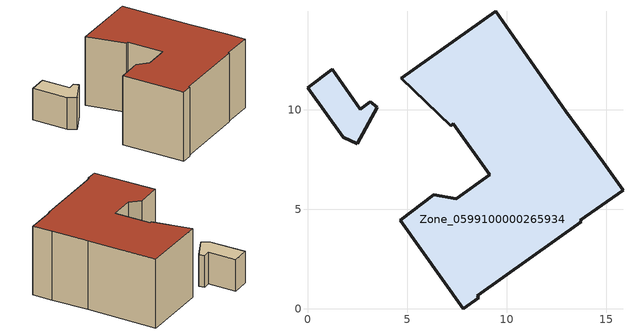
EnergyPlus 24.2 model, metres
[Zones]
Zone_0599100000265934
 floor ground (C_G): 7.83,0 4.65,4.45 6.34,5.72 7.47,5.53 9.16,6.74 7.33,9.29 7.2,9.19 4.72,11.57 9.45,14.94 12.97,9.92 14.87,7.36 15.85,5.95 13.69,4.43 13.75,4.36 8.54,0.64 8.6,0.55 z0; 3.51,10.12 2.51,8.29 1.79,8.61 0,11.11 1.24,12.02 2.65,10.03 3.15,10.4 z0
 wall outside (C_F): 12.97,9.92 9.45,14.94 4.72,11.57 7.2,9.19 7.33,9.29 9.16,6.74 7.47,5.53 6.34,5.72 4.65,4.45 7.83,0 8.6,0.55 8.54,0.64 13.75,4.36 13.69,4.43 15.85,5.95 14.87,7.36 12.97,9.92 z0:6.1; 2.65,10.03 1.24,12.02 0,11.11 1.79,8.61 2.51,8.29 3.51,10.12 3.15,10.4 2.65,10.03 z0:2.79; 2.51,8.29 3.51,10.12 3.15,10.4 2.65,10.03 1.24,12.02 0,11.11 1.79,8.61 z2.79
 roof outside (C_R): 4.72,11.57 7.2,9.19 7.33,9.29 9.16,6.74 7.47,5.53 6.34,5.72 4.65,4.45 7.83,0 8.6,0.55 8.54,0.64 13.75,4.36 13.69,4.43 15.85,5.95 14.87,7.36 12.97,9.92 9.45,14.94 z6.1
[BUILDING]
Pand.0599100000265934: North Axis=0; Terrain=City; Loads Convergence Tolerance Value=0.04; Temperature Convergence Tolerance Value=0.4; Solar Distribution=FullExterior; Maximum Number of Warmup Days=25; Minimum Number of Warmup Days=1
[Site:Location]
Rotterdam.The.Hague.AP_ZH_NLD Design_Conditions: Latitude=51.96; Longitude=4.45; Time Zone=1; Elevation=-4.5
[SITE:GROUNDTEMPERATURE:BUILDINGSURFACE]
18, 18, 18, 18, 18, 18, 18, 18, 18, 18, 18, 18
[MATERIAL] Thermal Absorptance=0.9; Solar Absorptance=0.7; Visible Absorptance=0.7
Name | Roughness | Thickness | Conductivity | Density | Specific Heat
G.TC.1975-1991 | MediumSmooth | 0.15 | 0.288461 | 540 | 1210
F.TC.1975-1991 | Rough | 0.3 | 0.230769 | 1920 | 840
R.TC.1975-1991 | MediumRough | 0.2 | 0.153846 | 1500 | 1000
[CONSTRUCTION]
C_G: G.TC.1975-1991
C_F: F.TC.1975-1991
C_R: R.TC.1975-1991
[ZONE]
Zone_0599100000265934: Type=1; Multiplier=1; Ceiling Height=Autocalculate; Volume=Autocalculate; Floor Area=autocalculate; Part of Total Floor Area=Yes
[ZONEINFILTRATION:DESIGNFLOWRATE]
Infil_Zone_0599100000265934: Zone or ZoneList or Space or SpaceList=Zone_0599100000265934; Schedule=AlwaysOn; Design Flow Rate Calculation Method=Flow/Area; Flow Rate per Floor Area=0.003; Constant Term Coefficient=1; Temperature Term Coefficient=0; Velocity Term Coefficient=0; Velocity Squared Term Coefficient=0
[HVACTEMPLATE:ZONE:IDEALLOADSAIRSYSTEM]
Zone_0599100000265934: Maximum Heating Supply Air Temperature=50; Minimum Cooling Supply Air Temperature=13; Maximum Heating Supply Air Humidity Ratio=0.0156; Minimum Cooling Supply Air Humidity Ratio=0.0077; Heating Limit=NoLimit; Cooling Limit=NoLimit; Dehumidification Control Type=ConstantSensibleHeatRatio; Cooling Sensible Heat Ratio=0.7; Dehumidification Setpoint=60; Humidification Control Type=None; Humidification Setpoint=30; Outdoor Air Method=None; Outdoor Air Flow Rate per Person=0.00944; Outdoor Air Flow Rate per Zone Floor Area=0; Outdoor Air Flow Rate per Zone=0; Demand Controlled Ventilation Type=None; Outdoor Air Economizer Type=NoEconomizer; Heat Recovery Type=None; Sensible Heat Recovery Effectiveness=0.7; Latent Heat Recovery Effectiveness=0.65
[ZONECONTROL:THERMOSTAT]
ThermostatControl_Zone_0599100000265934: Zone or ZoneList=Zone_0599100000265934; Control Type Schedule=DualSetpointControlType; Control 1=Thermostat_Zone_0599100000265934; Temperature Difference Between Cutout And Setpoint=0
[THERMOSTATSETPOINT:DUALSETPOINT]
Thermostat_Zone_0599100000265934: Heating Setpoint Temperature Schedule=HeatingSetpoint_Zone_0599100000265934; Cooling Setpoint Temperature Schedule=CoolingSetpoint_Zone_0599100000265934
[SCHEDULE:COMPACT]
HeatingSetpoint_Zone_0599100000265934: Through: 12/31, For: AllDays, Until: 24:00, 21
CoolingSetpoint_Zone_0599100000265934: Through: 12/31, For: AllDays, Until: 24:00, 24
DualSetpointControlType: Through: 12/31, For: AllDays, Until: 24:00, 4
AlwaysOn: Through: 12/31, For: AllDays, Until: 24:00, 1
